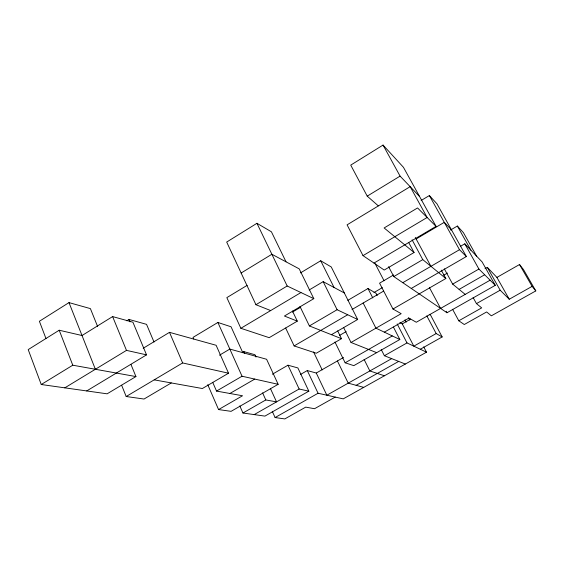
<?xml version="1.0" encoding="UTF-8"?>
<svg xmlns="http://www.w3.org/2000/svg" width="564" height="564" viewBox="0 0 564 564"><rect width="100%" height="100%" fill="white"/><g stroke="black" fill="none" stroke-linecap="round" stroke-linejoin="round"><path stroke-width="0.85" d="M97.635 326.563L90.395 308.607L68.991 302.607L39.388 321.276L45.973 338.534M86.708 390.937L146.534 354.862L132.914 322.206L112.61 316.58L82.02 335.524L59.206 330.229L28.2 349.602L41.242 384.514L107.118 393.82L135.931 376.569L130.954 364.436M286.011 261.816L271.411 231.797L256.944 223.295L226.686 242.062L255.936 304.715L270.671 310.567M373.974 263.085L436.064 226.376L403.45 167.304L383.048 145.075L350.737 165.118L367.22 196.145L378.324 205.867M126.844 320.796L129.043 319.443L146.548 324.349L154.021 342.052M41.242 384.514L72.777 365.204L135.931 376.569M241.131 273.011L271.876 254.265L299.209 268.866L313.81 298.659L284.425 316.03L297.306 321.142L269.19 337.674L240.856 328.297L226.841 297.63L247.159 285.335M367.22 196.145L400.08 176.116L419.56 196.491M64.804 387.849L126.477 350.378L146.534 354.862M143.193 348.27L169.496 332.344L216.118 345.274L228.54 373.213L202.356 388.526L154.191 379.854M242.788 352.669L231.043 326.767L217.88 322.467L193.036 337.378L193.741 338.985M300.464 272.906L320.704 260.758L331.251 266.955L357.668 319.485L331.421 334.692M421.125 200.495L429.373 195.546L436.987 203.851L466.357 256.542L411.255 288.451M255.936 304.715L287.182 286.004L313.81 298.659M121.648 385.275L126.181 396.513L182.63 362.941L228.54 373.213M240.856 328.297L300.957 292.547M363.019 255.633L427.138 217.492L410.169 186.663L347.086 224.846L363.019 255.633L384.211 270.05L414.068 252.496L408.738 242.583M309.128 290.002L323.165 281.655L344.329 292.956M171.273 382.935L144.031 399.037L126.181 396.513M219.474 355.207L229.844 349.074L266.603 359.268L278.151 384.31L231.085 411.339L218.571 409.57L207.763 384.726M292.476 312.054L300.718 307.183M416.133 238.974L444.27 222.336L451.524 229.922M242.358 352.493L243.845 351.619L254.956 354.728L256.028 357.068M450.558 230.034L457.355 226.037L463.425 232.65L476.643 256.204M347.826 300.344L367.982 288.542L376.012 293.259L377.189 295.55M393.637 274.936L379.572 283.163L392.974 309.016L401.18 313.676L351.019 342.475L343.624 327.557M299.97 306.471L309.382 325.936L337.11 309.721L357.668 319.485M388.61 266.694L393.799 276.572L422.774 259.63L445.842 278.524L392.974 309.016M373.995 292.526L382.321 287.661M351.978 309.53L383.548 291.137M460.351 246.39L464.792 243.803L482.107 261.915L495.277 285.328L446.977 312.752L393.799 276.572M212.691 382.307L216.527 391.078L242.041 376.23L278.151 384.31M285.659 328.036L294.133 345.922L347.699 314.754M402.795 282.691L459.491 249.704L466.357 256.542M229.893 393.482L254.766 379.079M272.356 374.228L287.985 365.197L297.884 367.939L308.839 391.176L264.918 416.112L242.95 413.01L239.813 405.939M339.429 335.474L346.148 331.597M443.692 275.239L447.485 273.046M218.571 409.57L242.527 395.759L216.527 391.078M337.646 330.878L341.495 338.689L316.27 353.24L294.133 345.922M444.312 268.831L452.659 284.115L478.914 269.042L495.277 285.328M300.471 374.468L307.295 370.548L316.27 373.037L343.518 357.47M485.026 268.64L487.296 267.343L496.912 277.403L509.243 299.237L532.113 286.378L535.8 290.904L491.357 315.819L486.633 311.948L464.278 324.519L458.793 320.789L452.554 309.255M242.95 413.01L265.799 399.946L276.543 401.878L270.375 388.406M384.331 332.154L408.942 318.082L416.288 322.255L490.116 280.188M459.103 289.395L484.666 274.767M399.869 322.622L402.266 323.898L410.648 319.111M254.209 414.603L299.139 389.005L308.839 391.176M334.96 342.01L345.147 362.793L392.283 335.933M496.912 277.403L519.522 264.53L523.477 269.536L535.8 290.904M393.425 327.071L399.834 339.514L353.797 365.648L345.147 362.793M272.264 411.311L275.098 417.55L318.068 393.242L343.229 398.875L426.497 352.183L423.719 346.867M381.201 349.44L384.38 355.722L406.996 342.919L426.497 352.183M473.104 297.524L476.46 303.615L500.169 290.199L509.243 299.237M391.705 358.626L326.852 395.209L316.27 373.037M420.307 349.243L442.169 336.948L436.176 333.55L413.814 346.162L402.266 323.898M458.793 320.789L481.677 307.888L476.46 303.615M335.235 397.084L314.536 408.717L305.716 407.13L284.806 418.925L275.098 417.55M356.152 385.318L398.692 361.404M363.717 387.383L348.228 383.153L337.413 360.96M384.415 375.779L369.85 370.957L364.125 359.465M309.382 325.936L341.495 338.689M351.019 342.475L376.674 352.662M384.38 355.722L405.347 364.048M399.834 339.514L375.934 328.163L363.16 303.016M429.218 314.303L430.6 315.17L442.169 336.948M414.068 252.496L384.126 227.962L417.55 207.947L436.064 226.376M452.659 284.115L465.201 294.387M519.522 264.53L532.113 286.378M487.296 267.343L500.169 290.199M457.355 226.037L470.884 250.176M464.792 243.803L478.914 269.042M429.373 195.546L459.491 249.704M383.048 145.075L400.08 176.116M441.281 270.149L445.842 278.524M415.301 237.444L430.938 266.321M412.101 239.855L422.774 259.63M446.166 311.243L446.977 312.752M429.401 287.548L440.597 308.409M426.814 315.875L436.176 333.55M408.491 317.715L409.711 320.042M404.994 319.837L406.193 322.136M375.222 263.797L384.056 280.78M397.183 323.933L406.996 342.919M367.982 288.542L372.804 297.933M320.704 260.758L334.064 287.478M323.165 281.655L337.11 309.721M256.944 223.295L287.182 286.004M313.535 351.894L322.192 369.921M292.434 310.997L297.306 321.142M307.295 370.548L318.068 393.242M287.985 365.197L299.139 389.005M243.845 351.619L244.572 353.212M262.584 392.868L265.799 399.946M217.88 322.467L242.041 376.23M169.496 332.344L182.63 362.941M129.043 319.443L130.051 321.861M112.61 316.58L126.477 350.378M68.991 302.607L95.379 369.272M59.206 330.229L72.777 365.204"/></g></svg>
